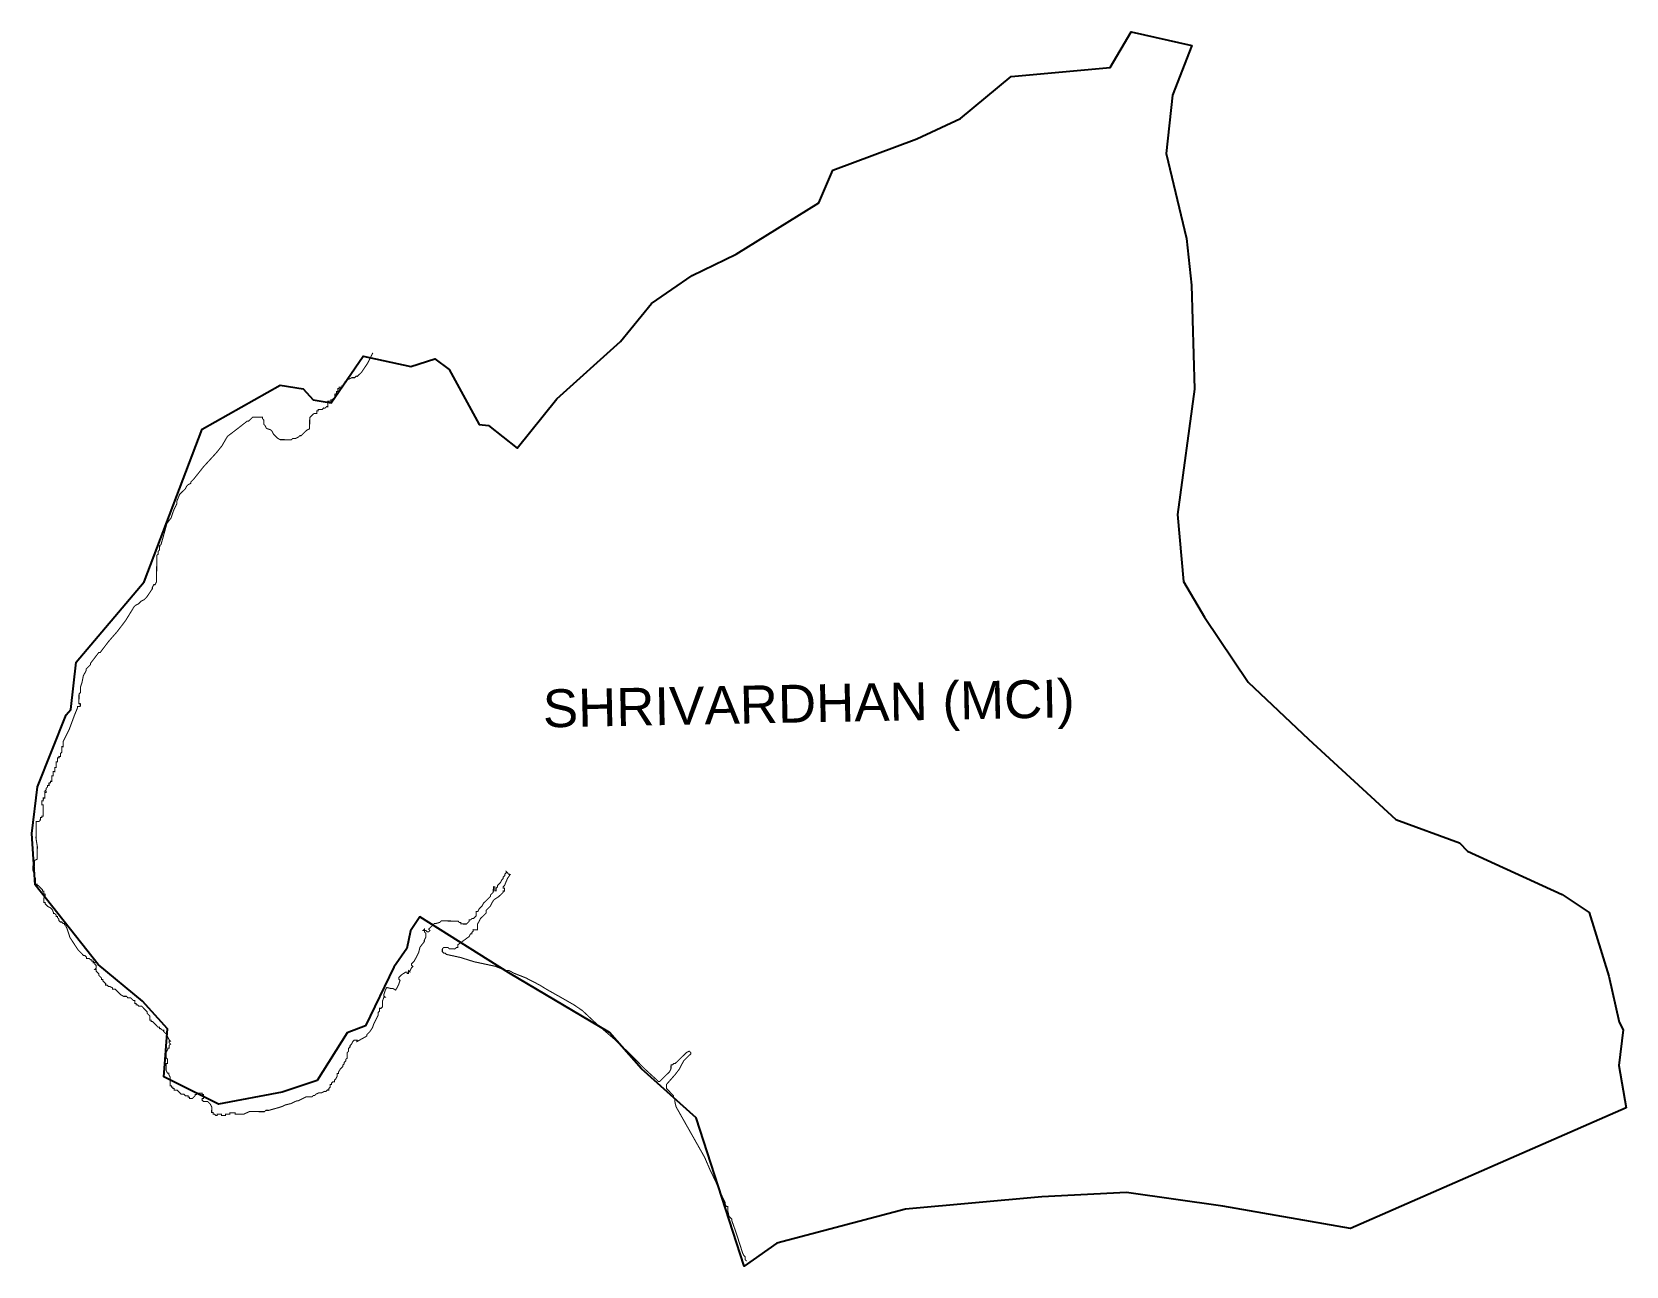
# Model space of a CAD drawing. Header units: metres. Extents: x 287290 to 291869, y 1996410 to 1999955.
import ezdxf

# ---------------------------------------------------------------- set-up
doc = ezdxf.new("R2010")
doc.units = ezdxf.units.M
for name, color, linetype in [('HIGH TIDE LINE', 6, 'Continuous'), ('village', 3, 'Continuous'), ('VILLAGE NAME', 250, 'Continuous')]:
    doc.layers.add(name, color=color, linetype=linetype)
doc.styles.get("Standard").update_dxf_attribs({"font": 'calibri.ttf'})

msp = doc.modelspace()

# ---------------------------------------------------------------- linework, layer by layer
at = {"layer": 'HIGH TIDE LINE', "lineweight": 0}
msp.add_lwpolyline([(289342.6, 1996424.6, 3.01, 3.01, 0), (289338.6, 1996428.6, 3.01, 3.01, 0), (289338.7, 1996436.6, 3.01, 3.01, 0), (289334.8, 1996440.7, 3.01, 3.01, 0), (289330.9, 1996448.8, 3.01, 3.01, 0), (289311.6, 1996509.1, 3.01, 3.01, 0), (289300, 1996541.3, 3.01, 3.01, 0), (289300.1, 1996545.3, 3.01, 3.01, 0), (289296.1, 1996549.4, 3.01, 3.01, 0), (289292.2, 1996553.5, 3.01, 3.01, 0), (289288.4, 1996569.5, 3.01, 3.01, 0), (289288.5, 1996581.6, 3.01, 3.01, 0), (289284.5, 1996581.6, 3.01, 3.01, 0), (289280.6, 1996589.7, 3.01, 3.01, 0), (289280.7, 1996593.7, 3.01, 3.01, 0), (289265.1, 1996626, 3.01, 3.01, 0), (289253.4, 1996654.2, 3.01, 3.01, 0), (289237.8, 1996686.4, 3.01, 3.01, 0), (289222.2, 1996722.7, 3.01, 3.01, 0), (289167.4, 1996819.6, 3.01, 3.01, 0), (289140, 1996868, 3.01, 3.01, 0), (289136.2, 1996884.1, 3.01, 3.01, 0), (289136.3, 1996892.1, 3.01, 3.01, 0), (289132.4, 1996896.2, 3.01, 3.01, 0), (289132.4, 1996900.2, 3.01, 3.01, 0), (289128.5, 1996904.3, 3.01, 3.01, 0), (289124.5, 1996908.3, 3.01, 3.01, 0), (289112.6, 1996920.5, 3.01, 3.01, 0), (289112.8, 1996932.5, 3.01, 3.01, 0), (289137.2, 1996960.3, 3.01, 3.01, 0), (289149.4, 1996976.1, 3.01, 3.01, 0), (289161.8, 1997000, 3.01, 3.01, 0), (289173.9, 1997011.9, 3.01, 3.01, 0), (289182.1, 1997019.8, 3.01, 3.01, 0), (289182.1, 1997023.8, 3.01, 3.01, 0), (289178.2, 1997027.8, 3.01, 3.01, 0), (289170.1, 1997023.9, 3.01, 3.01, 0), (289141.7, 1996996.3, 3.01, 3.01, 0), (289137.6, 1996992.3, 3.01, 3.01, 0), (289133.6, 1996992.4, 3.01, 3.01, 0), (289129.6, 1996988.4, 3.01, 3.01, 0), (289125.6, 1996988.5, 3.01, 3.01, 0), (289125.4, 1996976.4, 3.01, 3.01, 0), (289121.3, 1996968.5, 3.01, 3.01, 0), (289105, 1996952.7, 3.01, 3.01, 0), (289092.9, 1996940.8, 3.01, 3.01, 0), (289088.9, 1996940.8, 3.01, 3.01, 0), (289084.9, 1996944.9, 3.01, 3.01, 0), (289049.3, 1996977.4, 3.01, 3.01, 0), (289005.8, 1997022.1, 3.01, 3.01, 0), (288962.2, 1997062.7, 3.01, 3.01, 0), (288914.7, 1997103.4, 3.01, 3.01, 0), (288871.1, 1997144.1, 3.01, 3.01, 0), (288847.3, 1997160.4, 3.01, 3.01, 0), (288811.5, 1997180.9, 3.01, 3.01, 0), (288767.8, 1997205.5, 3.01, 3.01, 0), (288747.9, 1997217.8, 3.01, 3.01, 0), (288708.1, 1997238.4, 3.01, 3.01, 0), (288676.2, 1997250.8, 3.01, 3.01, 0), (288660.3, 1997259, 3.01, 3.01, 0), (288652.3, 1997259.1, 3.01, 3.01, 0), (288620.4, 1997271.6, 3.01, 3.01, 0), (288560.4, 1997284.4, 3.01, 3.01, 0), (288520.5, 1997296.9, 3.01, 3.01, 0), (288480.6, 1997305.5, 3.01, 3.01, 0), (288476.6, 1997309.5, 3.01, 3.01, 0), (288472.6, 1997309.6, 3.01, 3.01, 0), (288468.7, 1997313.6, 3.01, 3.01, 0), (288468.8, 1997321.7, 3.01, 3.01, 0), (288472.8, 1997325.6, 3.01, 3.01, 0), (288484.8, 1997325.5, 3.01, 3.01, 0), (288488.8, 1997321.4, 3.01, 3.01, 0), (288504.8, 1997321.2, 3.01, 3.01, 0), (288508.9, 1997325.1, 3.01, 3.01, 0), (288512.9, 1997325.1, 3.01, 3.01, 0), (288513, 1997333.1, 3.01, 3.01, 0), (288545.4, 1997356.7, 3.01, 3.01, 0), (288549.5, 1997364.7, 3.01, 3.01, 0), (288553.5, 1997364.6, 3.01, 3.01, 0), (288553.5, 1997368.6, 3.01, 3.01, 0), (288557.6, 1997372.6, 3.01, 3.01, 0), (288557.6, 1997376.6, 3.01, 3.01, 0), (288569.7, 1997376.4, 3.01, 3.01, 0), (288569.9, 1997392.5, 3.01, 3.01, 0), (288578.1, 1997408.4, 3.01, 3.01, 0), (288594.3, 1997424.2, 3.01, 3.01, 0), (288594.4, 1997432.2, 3.01, 3.01, 0), (288606.6, 1997444.1, 3.01, 3.01, 0), (288614.8, 1997460, 3.01, 3.01, 0), (288618.9, 1997464, 3.01, 3.01, 0), (288631, 1997471.8, 3.01, 3.01, 0), (288639.1, 1997479.7, 3.01, 3.01, 0), (288643.2, 1997483.7, 3.01, 3.01, 0), (288643.2, 1997487.7, 3.01, 3.01, 0), (288647.2, 1997487.6, 3.01, 3.01, 0), (288647.3, 1997495.7, 3.01, 3.01, 0), (288643.3, 1997495.7, 3.01, 3.01, 0), (288643.4, 1997499.7, 3.01, 3.01, 0), (288647.5, 1997503.7, 3.01, 3.01, 0), (288655.7, 1997523.6, 3.01, 3.01, 0), (288663.9, 1997535.5, 3.01, 3.01, 0), (288659.9, 1997535.6, 3.01, 3.01, 0), (288652, 1997543.7, 3.01, 3.01, 0), (288651.9, 1997539.7, 3.01, 3.01, 0), (288647.9, 1997535.7, 3.01, 3.01, 0), (288647.8, 1997531.7, 3.01, 3.01, 0), (288643.8, 1997527.8, 3.01, 3.01, 0), (288643.7, 1997523.8, 3.01, 3.01, 0), (288639.7, 1997519.8, 3.01, 3.01, 0), (288635.5, 1997511.8, 3.01, 3.01, 0), (288627.4, 1997503.9, 3.01, 3.01, 0), (288627.4, 1997499.9, 3.01, 3.01, 0), (288623.3, 1997496, 3.01, 3.01, 0), (288623.2, 1997488, 3.01, 3.01, 0), (288619.2, 1997488, 3.01, 3.01, 0), (288619.4, 1997500, 3.01, 3.01, 0), (288615.4, 1997500.1, 3.01, 3.01, 0), (288615.1, 1997484.1, 3.01, 3.01, 0), (288607, 1997476.1, 3.01, 3.01, 0), (288607, 1997472.1, 3.01, 3.01, 0), (288590.7, 1997456.3, 3.01, 3.01, 0), (288586.7, 1997452.4, 3.01, 3.01, 0), (288582.6, 1997444.4, 3.01, 3.01, 0), (288578.5, 1997440.5, 3.01, 3.01, 0), (288574.5, 1997436.5, 3.01, 3.01, 0), (288570.3, 1997428.5, 3.01, 3.01, 0), (288566.3, 1997428.6, 3.01, 3.01, 0), (288566.2, 1997416.6, 3.01, 3.01, 0), (288562.1, 1997412.6, 3.01, 3.01, 0), (288558.1, 1997408.7, 3.01, 3.01, 0), (288554.1, 1997408.7, 3.01, 3.01, 0), (288550, 1997404.8, 3.01, 3.01, 0), (288546, 1997404.8, 3.01, 3.01, 0), (288545.9, 1997400.8, 3.01, 3.01, 0), (288537.8, 1997392.9, 3.01, 3.01, 0), (288521.8, 1997393.1, 3.01, 3.01, 0), (288521.8, 1997397.1, 3.01, 3.01, 0), (288517.8, 1997397.2, 3.01, 3.01, 0), (288513.9, 1997401.2, 3.01, 3.01, 0), (288465.8, 1997401.9, 3.01, 3.01, 0), (288461.8, 1997397.9, 3.01, 3.01, 0), (288449.7, 1997394, 3.01, 3.01, 0), (288445.7, 1997394.1, 3.01, 3.01, 0), (288441.6, 1997390.1, 3.01, 3.01, 0), (288433.5, 1997382.2, 3.01, 3.01, 0), (288429.4, 1997378.3, 3.01, 3.01, 0), (288433.4, 1997374.2, 3.01, 3.01, 0), (288429.3, 1997370.3, 3.01, 3.01, 0), (288425.3, 1997370.3, 3.01, 3.01, 0), (288421.4, 1997374.4, 3.01, 3.01, 0), (288417.4, 1997374.4, 3.01, 3.01, 0), (288417.4, 1997378.4, 3.01, 3.01, 0), (288413.4, 1997374.5, 3.01, 3.01, 0), (288417.4, 1997374.4, 3.01, 3.01, 0), (288417.3, 1997370.4, 3.01, 3.01, 0), (288421.3, 1997366.4, 3.01, 3.01, 0), (288421.1, 1997354.3, 3.01, 3.01, 0), (288417, 1997346.4, 3.01, 3.01, 0), (288417, 1997342.4, 3.01, 3.01, 0), (288404.7, 1997326.5, 3.01, 3.01, 0), (288400.5, 1997310.5, 3.01, 3.01, 0), (288396.4, 1997302.6, 3.01, 3.01, 0), (288392.3, 1997294.6, 3.01, 3.01, 0), (288388.2, 1997286.6, 3.01, 3.01, 0), (288380.1, 1997278.7, 3.01, 3.01, 0), (288380, 1997274.7, 3.01, 3.01, 0), (288384, 1997270.7, 3.01, 3.01, 0), (288379.9, 1997266.7, 3.01, 3.01, 0), (288375.8, 1997258.8, 3.01, 3.01, 0), (288375.7, 1997254.8, 3.01, 3.01, 0), (288371.8, 1997258.8, 3.01, 3.01, 0), (288371.7, 1997250.8, 3.01, 3.01, 0), (288367.7, 1997250.8, 3.01, 3.01, 0), (288367.7, 1997254.9, 3.01, 3.01, 0), (288363.7, 1997254.9, 3.01, 3.01, 0), (288351.6, 1997247.1, 3.01, 3.01, 0), (288343.5, 1997239.1, 3.01, 3.01, 0), (288343.4, 1997235.1, 3.01, 3.01, 0), (288347.4, 1997231.1, 3.01, 3.01, 0), (288343.2, 1997219.1, 3.01, 3.01, 0), (288339.1, 1997211.1, 3.01, 3.01, 0), (288335, 1997203.2, 3.01, 3.01, 0), (288327, 1997207.3, 3.01, 3.01, 0), (288323, 1997207.3, 3.01, 3.01, 0), (288309, 1997210.5, 3, 3, 0), (288304.9, 1997202.5, 3, 3, 0), (288300.8, 1997190.5, 3, 3, 0), (288300.7, 1997186.6, 3, 3, 0), (288304.7, 1997182.5, 3, 3, 0), (288300.7, 1997182.6, 3, 3, 0), (288296.6, 1997170.6, 3, 3, 0), (288296.5, 1997154.6, 3, 3, 0), (288292.4, 1997150.7, 3, 3, 0), (288288.4, 1997150.7, 3, 3, 0), (288288.4, 1997142.7, 3, 3, 0), (288284.3, 1997138.7, 3, 3, 0), (288284.3, 1997130.7, 3, 3, 0), (288276.1, 1997114.8, 3, 3, 0), (288272.1, 1997106.9, 3, 3, 0), (288268, 1997094.9, 3, 3, 0), (288259.9, 1997083, 3, 3, 0), (288251.8, 1997075.1, 3, 3, 0), (288251.8, 1997071.1, 3, 3, 0), (288223.6, 1997055.3, 3, 3, 0), (288223.7, 1997059.3, 3, 3, 0), (288215.7, 1997059.4, 3, 3, 0), (288211.7, 1997055.4, 3, 3, 0), (288207.6, 1997047.5, 3, 3, 0), (288203.6, 1997043.5, 3, 3, 0), (288203.5, 1997039.5, 3, 3, 0), (288199.5, 1997035.6, 3, 3, 0), (288199.4, 1997027.6, 3, 3, 0), (288195.4, 1997023.6, 3, 3, 0), (288195.2, 1997007.6, 3, 3, 0), (288191.2, 1997003.7, 3, 3, 0), (288191.2, 1996999.7, 3, 3, 0), (288187.1, 1996995.7, 3, 3, 0), (288187.1, 1996991.7, 3, 3, 0), (288183.1, 1996987.7, 3, 3, 0), (288183, 1996983.7, 3, 3, 0), (288179, 1996979.8, 3, 3, 0), (288175, 1996975.8, 3, 3, 0), (288170.9, 1996967.9, 3, 3, 0), (288170.9, 1996963.9, 3, 3, 0), (288166.9, 1996963.9, 3, 3, 0), (288166.8, 1996955.9, 3, 3, 0), (288162.7, 1996948, 3, 3, 0), (288158.7, 1996944, 3, 3, 0), (288158.7, 1996940, 3, 3, 0), (288154.7, 1996940, 3, 3, 0), (288150.6, 1996936.1, 3, 3, 0), (288150.6, 1996932.1, 3, 3, 0), (288146.6, 1996932.1, 3, 3, 0), (288146.5, 1996924.1, 3, 3, 0), (288142.5, 1996920.2, 3, 3, 0), (288142.5, 1996916.2, 3, 3, 0), (288138.5, 1996916.2, 3, 3, 0), (288134.4, 1996912.2, 3, 3, 0), (288130.4, 1996912.3, 3, 3, 0), (288122.4, 1996908.3, 3, 3, 0), (288114.4, 1996908.4, 3, 3, 0), (288106.4, 1996904.5, 3, 3, 0), (288102.4, 1996900.5, 3, 3, 0), (288098.4, 1996900.6, 3, 3, 0), (288094.3, 1996896.6, 3, 3, 0), (288078.4, 1996896.7, 3, 3, 0), (288054.3, 1996885, 3, 3, 0), (288050.3, 1996885, 3, 3, 0), (288034.2, 1996877.2, 3, 3, 0), (288018.2, 1996873.3, 3, 3, 0), (288010.2, 1996869.4, 3, 3, 0), (287998.1, 1996865.5, 3, 3, 0), (287970.1, 1996857.7, 3, 3, 0), (287962.1, 1996857.8, 3, 3, 0), (287958.1, 1996853.9, 3, 3, 0), (287914.1, 1996854.2, 3, 3, 0), (287906.1, 1996850.3, 3, 3, 0), (287898.1, 1996846.4, 3, 3, 0), (287874.1, 1996846.6, 3, 3, 0), (287874.1, 1996850.6, 3, 3, 0), (287858.1, 1996850.7, 3, 3, 0), (287858.1, 1996846.7, 3, 3, 0), (287846.1, 1996846.9, 3, 3, 0), (287846.1, 1996842.9, 3, 3, 0), (287834.1, 1996843, 3, 3, 0), (287834.1, 1996847, 3, 3, 0), (287822.1, 1996847.1, 3, 3, 0), (287822.1, 1996843.1, 3, 3, 0), (287818.1, 1996843.1, 3, 3, 0), (287814.1, 1996847.1, 3, 3, 0), (287810.2, 1996847.2, 3, 3, 0), (287810.2, 1996851.2, 3, 3, 0), (287806.2, 1996851.2, 3, 3, 0), (287806.2, 1996855.2, 3, 3, 0), (287806.3, 1996859.2, 3, 3, 0), (287806.3, 1996863.2, 3, 3, 0), (287806.3, 1996867.2, 3, 3, 0), (287802.4, 1996875.2, 3, 3, 0), (287798.4, 1996879.3, 3, 3, 0), (287794.5, 1996883.3, 3, 3, 0), (287790.5, 1996883.3, 3, 3, 0), (287786.5, 1996883.4, 3, 3, 0), (287782.5, 1996883.4, 3, 3, 0), (287778.5, 1996887.4, 3, 3, 0), (287778.6, 1996891.4, 3, 3, 0), (287782.6, 1996891.4, 3, 3, 0), (287782.6, 1996895.4, 3, 3, 0), (287782.6, 1996899.4, 3, 3, 0), (287782.7, 1996903.4, 3, 3, 0), (287778.7, 1996903.4, 3, 3, 0), (287778.7, 1996907.4, 3, 3, 0), (287774.7, 1996907.4, 3, 3, 0), (287770.7, 1996907.5, 3, 3, 0), (287766.7, 1996907.5, 3, 3, 0), (287762.7, 1996907.6, 3, 3, 0), (287762.7, 1996903.6, 3, 3, 0), (287758.7, 1996903.6, 3, 3, 0), (287758.7, 1996899.6, 3, 3, 0), (287754.6, 1996895.6, 3, 3, 0), (287750.6, 1996891.7, 3, 3, 0), (287746.6, 1996891.7, 3, 3, 0), (287742.6, 1996891.7, 3, 3, 0), (287742.6, 1996895.7, 3, 3, 0), (287738.6, 1996895.8, 3, 3, 0), (287738.7, 1996899.8, 3, 3, 0), (287734.7, 1996899.8, 3, 3, 0), (287730.7, 1996899.8, 3, 3, 0), (287726.7, 1996903.9, 3, 3, 0), (287722.7, 1996903.9, 3, 3, 0), (287718.7, 1996904, 3, 3, 0), (287714.8, 1996908, 3, 3, 0), (287710.8, 1996912, 3, 3, 0), (287706.9, 1996916, 3, 3, 0), (287702.9, 1996916.1, 3, 3, 0), (287698.9, 1996916.1, 3, 3, 0), (287698.9, 1996920.1, 3, 3, 0), (287694.9, 1996920.2, 3, 3, 0), (287694.9, 1996924.1, 3, 3, 0), (287690.9, 1996924.2, 3, 3, 0), (287691, 1996928.2, 3, 3, 0), (287687, 1996928.2, 3, 3, 0), (287687, 1996932.2, 3, 3, 0), (287687.2, 1996948.2, 3, 3, 0), (287687.2, 1996952.2, 3, 3, 0), (287683.3, 1996960.2, 3, 3, 0), (287683.3, 1996964.2, 3, 3, 0), (287679.3, 1996964.3, 3, 3, 0), (287675.4, 1996972.3, 3, 3, 0), (287675.4, 1996976.3, 3, 3, 0), (287675.5, 1996984.3, 3, 3, 0), (287675.5, 1996988.3, 3, 3, 0), (287675.6, 1996992.3, 3, 3, 0), (287679.6, 1996992.2, 3, 3, 0), (287679.6, 1996996.2, 3, 3, 0), (287679.6, 1997000.2, 3, 3, 0), (287679.7, 1997004.2, 3, 3, 0), (287675.7, 1997008.3, 3, 3, 0), (287675.7, 1997012.3, 3, 3, 0), (287675.8, 1997016.3, 3, 3, 0), (287675.8, 1997020.3, 3, 3, 0), (287675.9, 1997024.2, 3, 3, 0), (287679.9, 1997032.2, 3, 3, 0), (287680, 1997036.2, 3, 3, 0), (287684, 1997036.2, 3, 3, 0), (287684, 1997040.2, 3, 3, 0), (287684, 1997044.2, 3, 3, 0), (287688.1, 1997048.1, 3, 3, 0), (287684.1, 1997052.2, 3, 3, 0), (287684.1, 1997056.2, 3, 3, 0), (287688.1, 1997056.1, 3, 3, 0), (287684.2, 1997060.1, 3, 3, 0), (287680.2, 1997068.2, 3, 3, 0), (287676.3, 1997076.2, 3, 3, 0), (287672.4, 1997080.2, 3, 3, 0), (287668.4, 1997084.3, 3, 3, 0), (287668.4, 1997088.3, 3, 3, 0), (287664.4, 1997088.3, 3, 3, 0), (287660.5, 1997092.3, 3, 3, 0), (287656.5, 1997092.4, 3, 3, 0), (287656.5, 1997096.4, 3, 3, 0), (287652.5, 1997096.4, 3, 3, 0), (287648.6, 1997100.4, 3, 3, 0), (287644.6, 1997104.5, 3, 3, 0), (287640.6, 1997108.5, 3, 3, 0), (287636.7, 1997112.5, 3, 3, 0), (287632.7, 1997112.6, 3, 3, 0), (287632.7, 1997116.6, 3, 3, 0), (287628.7, 1997116.6, 3, 3, 0), (287628.8, 1997120.6, 3, 3, 0), (287628.8, 1997124.6, 3, 3, 0), (287628.8, 1997128.6, 3, 3, 0), (287624.9, 1997132.6, 3, 3, 0), (287620.9, 1997136.7, 3, 3, 0), (287620.9, 1997140.7, 3, 3, 0), (287617, 1997144.7, 3, 3, 0), (287613, 1997148.7, 3, 3, 0), (287609.1, 1997152.8, 3, 3, 0), (287605.1, 1997156.8, 3, 3, 0), (287601.1, 1997156.8, 3, 3, 0), (287597.1, 1997156.9, 3, 3, 0), (287593.1, 1997160.9, 3, 3, 0), (287589.1, 1997160.9, 3, 3, 0), (287589.2, 1997164.9, 3, 3, 0), (287585.2, 1997165, 3, 3, 0), (287585.2, 1997169, 3, 3, 0), (287585.3, 1997172.9, 3, 3, 0), (287581.3, 1997173, 3, 3, 0), (287573.3, 1997181, 3, 3, 0), (287569.3, 1997181.1, 3, 3, 0), (287565.4, 1997181.1, 3, 3, 0), (287561.4, 1997185.2, 3, 3, 0), (287553.4, 1997185.2, 3, 3, 0), (287545.4, 1997189.3, 3, 3, 0), (287541.5, 1997193.3, 3, 3, 0), (287537.5, 1997197.4, 3, 3, 0), (287533.6, 1997201.4, 3, 3, 0), (287529.6, 1997205.4, 3, 3, 0), (287521.6, 1997205.5, 3, 3, 0), (287521.6, 1997209.5, 3, 3, 0), (287513.7, 1997213.6, 3, 3, 0), (287509.7, 1997213.6, 3, 3, 0), (287505.7, 1997217.6, 3, 3, 0), (287501.7, 1997217.7, 3, 3, 0), (287501.8, 1997221.7, 3, 3, 0), (287493.8, 1997229.7, 3, 3, 0), (287493.9, 1997233.7, 3, 3, 0), (287489.9, 1997233.8, 3, 3, 0), (287489.9, 1997237.8, 3, 3, 0), (287486, 1997241.8, 3, 3, 0), (287482, 1997245.8, 3, 3, 0), (287482, 1997249.8, 3, 3, 0), (287478.1, 1997253.8, 3, 3, 0), (287474.1, 1997257.9, 3, 3, 0), (287474.2, 1997261.9, 3, 3, 0), (287470.2, 1997261.9, 3, 3, 0), (287474.2, 1997265.9, 3, 3, 0), (287474.2, 1997269.9, 3, 3, 0), (287474.3, 1997273.9, 3, 3, 0), (287470.3, 1997277.9, 3, 3, 0), (287470.3, 1997281.9, 3, 3, 0), (287466.3, 1997281.9, 3, 3, 0), (287466.4, 1997285.9, 3, 3, 0), (287462.4, 1997286, 3, 3, 0), (287462.4, 1997290, 3, 3, 0), (287458.4, 1997290, 3, 3, 0), (287454.5, 1997294, 3, 3, 0), (287450.5, 1997294.1, 3, 3, 0), (287446.5, 1997294.1, 3, 3, 0), (287446.5, 1997298.1, 3, 3, 0), (287442.5, 1997302.1, 3, 3, 0), (287438.5, 1997302.2, 3, 3, 0), (287434.6, 1997306.2, 3, 3, 0), (287430.6, 1997310.2, 3, 3, 0), (287422.7, 1997318.3, 3, 3, 0), (287406.9, 1997342.4, 3, 3, 0), (287399, 1997354.5, 3, 3, 0), (287395.2, 1997366.5, 3, 3, 0), (287391.3, 1997378.5, 3, 3, 0), (287387.3, 1997386.6, 3, 3, 0), (287387.4, 1997390.6, 3, 3, 0), (287383.4, 1997390.6, 3, 3, 0), (287383.4, 1997394.6, 3, 3, 0), (287379.4, 1997394.6, 3, 3, 0), (287375.5, 1997398.7, 3, 3, 0), (287371.5, 1997398.7, 3, 3, 0), (287367.5, 1997402.7, 3, 3, 0), (287367.5, 1997406.7, 3, 3, 0), (287363.6, 1997410.8, 3, 3, 0), (287363.6, 1997414.8, 3, 3, 0), (287359.6, 1997414.8, 3, 3, 0), (287359.7, 1997418.8, 3, 3, 0), (287355.7, 1997422.8, 3, 3, 0), (287351.7, 1997422.9, 3, 3, 0), (287351.7, 1997426.8, 3, 3, 0), (287347.8, 1997434.9, 3, 3, 0), (287343.8, 1997438.9, 3, 3, 0), (287335.9, 1997443, 3, 3, 0), (287331.9, 1997447, 3, 3, 0), (287328, 1997451, 3, 3, 0), (287328, 1997455, 3, 3, 0), (287324, 1997455.1, 3, 3, 0), (287324, 1997459.1, 3, 3, 0), (287324.1, 1997463.1, 3, 3, 0), (287324.1, 1997467.1, 3, 3, 0), (287328.1, 1997471, 3, 3, 0), (287328.2, 1997475, 3, 3, 0), (287328.2, 1997479, 3, 3, 0), (287324.2, 1997479.1, 3, 3, 0), (287324.3, 1997483.1, 3, 3, 0), (287324.3, 1997487.1, 3, 3, 0), (287320.3, 1997487.1, 3, 3, 0), (287320.3, 1997491.1, 3, 3, 0), (287316.4, 1997495.1, 3, 3, 0), (287312.4, 1997499.1, 3, 3, 0), (287308.5, 1997503.2, 3, 3, 0), (287304.5, 1997503.2, 3, 3, 0), (287304.5, 1997507.2, 3, 3, 0), (287300.5, 1997507.2, 3, 3, 0), (287300.5, 1997511.2, 3, 3, 0), (287300.6, 1997515.2, 3, 3, 0), (287300.6, 1997519.2, 3, 3, 0), (287300.6, 1997523.2, 3, 3, 0), (287296.7, 1997527.3, 3, 3, 0), (287296.8, 1997535.3, 3, 3, 0), (287292.9, 1997547.3, 3, 3, 0), (287292.9, 1997551.3, 3, 3, 0), (287292.9, 1997555.3, 3, 3, 0), (287293, 1997559.3, 3, 3, 0), (287297, 1997559.2, 3, 3, 0), (287297, 1997563.2, 3, 3, 0), (287297, 1997567.2, 3, 3, 0), (287297.1, 1997571.2, 3, 3, 0), (287297.1, 1997575.2, 3, 3, 0), (287305.1, 1997579.2, 3, 3, 0), (287305.2, 1997587.1, 3, 3, 0), (287305.5, 1997615.1, 3, 3, 0), (287301.7, 1997639.1, 3, 3, 0), (287301.8, 1997651.1, 3, 3, 0), (287301.8, 1997655.1, 3, 3, 0), (287301.9, 1997659.1, 3, 3, 0), (287301.9, 1997663.1, 3, 3, 0), (287301.9, 1997667.1, 3, 3, 0), (287302, 1997679.1, 3, 3, 0), (287302.1, 1997683.1, 3, 3, 0), (287302.1, 1997687.1, 3, 3, 0), (287306.1, 1997687.1, 3, 3, 0), (287310.1, 1997687, 3, 3, 0), (287314.1, 1997691, 3, 3, 0), (287314.2, 1997695, 3, 3, 0), (287314.2, 1997699, 3, 3, 0), (287318.2, 1997699, 3, 3, 0), (287318.2, 1997702.9, 3, 3, 0), (287322.2, 1997702.9, 3, 3, 0), (287322.3, 1997706.9, 3, 3, 0), (287322.3, 1997710.9, 3, 3, 0), (287322.3, 1997714.9, 3, 3, 0), (287322.4, 1997718.9, 3, 3, 0), (287322.4, 1997722.9, 3, 3, 0), (287322.4, 1997726.9, 3, 3, 0), (287322.5, 1997730.9, 3, 3, 0), (287322.5, 1997734.9, 3, 3, 0), (287318.5, 1997734.9, 3, 3, 0), (287318.6, 1997738.9, 3, 3, 0), (287318.6, 1997742.9, 3, 3, 0), (287318.6, 1997746.9, 3, 3, 0), (287322.6, 1997746.9, 3, 3, 0), (287322.7, 1997750.9, 3, 3, 0), (287322.7, 1997754.9, 3, 3, 0), (287326.7, 1997754.8, 3, 3, 0), (287326.7, 1997758.8, 3, 3, 0), (287326.8, 1997762.8, 3, 3, 0), (287326.8, 1997766.8, 3, 3, 0), (287326.8, 1997770.8, 3, 3, 0), (287330.8, 1997770.8, 3, 3, 0), (287330.9, 1997774.8, 3, 3, 0), (287326.9, 1997774.8, 3, 3, 0), (287330.9, 1997778.8, 3, 3, 0), (287330.9, 1997782.8, 3, 3, 0), (287335, 1997786.7, 3, 3, 0), (287335, 1997790.7, 3, 3, 0), (287339, 1997790.7, 3, 3, 0), (287339, 1997794.7, 3, 3, 0), (287339.1, 1997798.7, 3, 3, 0), (287343.1, 1997798.7, 3, 3, 0), (287343.1, 1997802.7, 3, 3, 0), (287347.1, 1997802.6, 3, 3, 0), (287347.1, 1997806.6, 3, 3, 0), (287347.2, 1997814.6, 3, 3, 0), (287347.2, 1997818.6, 3, 3, 0), (287351.2, 1997818.6, 3, 3, 0), (287351.3, 1997822.6, 3, 3, 0), (287351.3, 1997826.6, 3, 3, 0), (287351.3, 1997830.6, 3, 3, 0), (287355.3, 1997830.5, 3, 3, 0), (287355.4, 1997834.5, 3, 3, 0), (287355.4, 1997838.5, 3, 3, 0), (287355.4, 1997842.5, 3, 3, 0), (287359.4, 1997842.5, 3, 3, 0), (287359.5, 1997846.5, 3, 3, 0), (287359.5, 1997850.5, 3, 3, 0), (287359.5, 1997854.5, 3, 3, 0), (287359.6, 1997858.5, 3, 3, 0), (287363.6, 1997858.4, 3, 3, 0), (287363.6, 1997862.4, 3, 3, 0), (287363.6, 1997866.4, 3, 3, 0), (287363.7, 1997870.4, 3, 3, 0), (287367.7, 1997870.4, 3, 3, 0), (287367.7, 1997874.4, 3, 3, 0), (287371.7, 1997874.3, 3, 3, 0), (287371.7, 1997878.3, 3, 3, 0), (287371.8, 1997882.3, 3, 3, 0), (287375.8, 1997886.3, 3, 3, 0), (287375.9, 1997890.3, 3, 3, 0), (287375.9, 1997894.3, 3, 3, 0), (287375.9, 1997898.3, 3, 3, 0), (287376, 1997902.3, 3, 3, 0), (287380, 1997902.3, 3, 3, 0), (287380, 1997906.2, 3, 3, 0), (287380, 1997910.2, 3, 3, 0), (287380.1, 1997914.2, 3, 3, 0), (287380.1, 1997918.2, 3, 3, 0), (287396.4, 1997950.1, 3, 3, 0), (287412.7, 1997993.9, 3, 3, 0), (287420.9, 1998013.8, 3, 3, 0), (287420.9, 1998017.8, 3, 3, 0), (287424.9, 1998017.8, 3, 3, 0), (287428.9, 1998017.7, 3, 3, 0), (287429, 1998021.7, 3, 3, 0), (287429, 1998025.7, 3, 3, 0), (287425, 1998025.8, 3, 3, 0), (287425.1, 1998037.8, 3, 3, 0), (287425.2, 1998041.7, 3, 3, 0), (287425.2, 1998045.7, 3, 3, 0), (287425.2, 1998049.7, 3, 3, 0), (287425.3, 1998053.7, 3, 3, 0), (287429.3, 1998057.7, 3, 3, 0), (287429.3, 1998061.7, 3, 3, 0), (287429.4, 1998065.7, 3, 3, 0), (287429.4, 1998073.7, 3, 3, 0), (287433.5, 1998085.6, 3, 3, 0), (287437.7, 1998105.6, 3, 3, 0), (287445.9, 1998121.5, 3, 3, 0), (287445.9, 1998125.5, 3, 3, 0), (287449.9, 1998129.5, 3, 3, 0), (287458, 1998137.4, 3, 3, 0), (287458, 1998141.4, 3, 3, 0), (287482.3, 1998173.1, 3, 3, 0), (287486.3, 1998173.1, 3, 3, 0), (287510.5, 1998204.9, 3, 3, 0), (287534.8, 1998232.6, 3, 3, 0), (287559, 1998264.4, 3, 3, 0), (287583.4, 1998304.1, 3, 3, 0), (287587.4, 1998308.1, 3, 3, 0), (287595.4, 1998312, 3, 3, 0), (287603.5, 1998320, 3, 3, 0), (287611.5, 1998323.9, 3, 3, 0), (287615.5, 1998327.8, 3, 3, 0), (287619.6, 1998331.8, 3, 3, 0), (287635.8, 1998355.6, 3, 3, 0), (287635.8, 1998359.6, 3, 3, 0), (287639.9, 1998367.6, 3, 3, 0), (287643.9, 1998367.6, 3, 3, 0), (287647.9, 1998375.5, 3, 3, 0), (287648, 1998379.5, 3, 3, 0), (287648, 1998383.5, 3, 3, 0), (287648.1, 1998387.5, 3, 3, 0), (287648.1, 1998391.5, 3, 3, 0), (287648.1, 1998395.5, 3, 3, 0), (287648.2, 1998407.5, 3, 3, 0), (287648.3, 1998411.5, 3, 3, 0), (287648.3, 1998415.5, 3, 3, 0), (287648.3, 1998419.5, 3, 3, 0), (287648.4, 1998423.5, 3, 3, 0), (287648.4, 1998427.5, 3, 3, 0), (287648.4, 1998431.5, 3, 3, 0), (287648.5, 1998435.5, 3, 3, 0), (287648.5, 1998439.5, 3, 3, 0), (287648.5, 1998443.5, 3, 3, 0), (287648.6, 1998451.5, 3, 3, 0), (287652.7, 1998455.4, 3, 3, 0), (287652.7, 1998459.4, 3, 3, 0), (287652.7, 1998463.4, 3, 3, 0), (287656.8, 1998467.4, 3, 3, 0), (287656.8, 1998471.4, 3, 3, 0), (287656.8, 1998475.4, 3, 3, 0), (287656.9, 1998479.4, 3, 3, 0), (287660.9, 1998483.3, 3, 3, 0), (287673.3, 1998527.2, 3, 3, 0), (287677.4, 1998543.1, 3, 3, 0), (287689.5, 1998559, 3, 3, 0), (287693.6, 1998571, 3, 3, 0), (287697.8, 1998582.9, 3, 3, 0), (287701.8, 1998590.9, 3, 3, 0), (287705.9, 1998598.8, 3, 3, 0), (287706, 1998606.8, 3, 3, 0), (287714.1, 1998626.7, 3, 3, 0), (287718.2, 1998630.7, 3, 3, 0), (287722.2, 1998634.7, 3, 3, 0), (287726.2, 1998638.6, 3, 3, 0), (287730.3, 1998642.6, 3, 3, 0), (287734.3, 1998650.5, 3, 3, 0), (287738.4, 1998654.5, 3, 3, 0), (287746.4, 1998658.4, 3, 3, 0), (287746.4, 1998662.4, 3, 3, 0), (287750.5, 1998666.4, 3, 3, 0), (287754.5, 1998670.4, 3, 3, 0), (287782.8, 1998706.1, 3, 3, 0), (287819.1, 1998745.7, 3, 3, 0), (287835.3, 1998765.6, 3, 3, 0), (287851.5, 1998793.4, 3, 3, 0), (287887.7, 1998821.1, 3, 3, 0), (287907.8, 1998836.9, 3, 3, 0), (287911.8, 1998836.8, 3, 3, 0), (287915.9, 1998840.8, 3, 3, 0), (287919.9, 1998844.7, 3, 3, 0), (287923.9, 1998848.7, 3, 3, 0), (287931.9, 1998848.6, 3, 3, 0), (287951.9, 1998848.5, 3, 3, 0), (287951.9, 1998844.5, 3, 3, 0), (287955.8, 1998840.4, 3, 3, 0), (287955.7, 1998828.4, 3, 3, 0), (287959.7, 1998824.4, 3, 3, 0), (287963.6, 1998816.4, 3, 3, 0), (287975.6, 1998812.3, 3, 3, 0), (287979.5, 1998808.2, 3, 3, 0), (287983.4, 1998800.2, 3, 3, 0), (287991.4, 1998792.1, 3, 3, 0), (287995.3, 1998788.1, 3, 3, 0), (288003.3, 1998784, 3, 3, 0), (288035.2, 1998783.8, 3, 3, 0), (288039.3, 1998787.7, 3, 3, 0), (288047.3, 1998787.7, 3, 3, 0), (288055.3, 1998791.6, 3, 3, 0), (288059.3, 1998795.5, 3, 3, 0), (288063.3, 1998795.5, 3, 3, 0), (288067.4, 1998799.5, 3, 3, 0), (288071.4, 1998803.4, 3, 3, 0), (288075.4, 1998807.4, 3, 3, 0), (288079.5, 1998811.3, 3, 3, 0), (288087.5, 1998815.3, 3, 3, 0), (288087.8, 1998847.2, 3, 3, 0), (288095.8, 1998855.2, 3, 3, 0), (288099.9, 1998859.1, 3, 3, 0), (288107.9, 1998859.1, 3, 3, 0), (288107.9, 1998867.1, 3, 3, 0), (288111.9, 1998867, 3, 3, 0), (288112, 1998871, 3, 3, 0), (288123.9, 1998870.9, 3, 3, 0), (288128, 1998874.9, 3, 3, 0), (288132, 1998874.8, 3, 3, 0), (288136, 1998878.8, 3, 3, 0), (288140, 1998878.8, 3, 3, 0), (288140.1, 1998894.7, 3, 3, 0), (288148.1, 1998894.7, 3, 3, 0), (288148.2, 1998898.7, 3, 3, 0), (288152.2, 1998898.6, 3, 3, 0), (288156.2, 1998902.6, 3, 3, 0), (288160.2, 1998902.6, 3, 3, 0), (288160.3, 1998914.6, 3, 3, 0), (288164.3, 1998914.5, 3, 3, 0), (288164.4, 1998922.5, 3, 3, 0), (288168.4, 1998922.5, 3, 3, 0), (288168.4, 1998930.5, 3, 3, 0), (288172.4, 1998930.4, 3, 3, 0), (288172.5, 1998934.4, 3, 3, 0), (288180.5, 1998934.4, 3, 3, 0), (288180.5, 1998938.4, 3, 3, 0), (288184.5, 1998938.3, 3, 3, 0), (288184.5, 1998942.3, 3, 3, 0), (288188.6, 1998946.3, 3, 3, 0), (288188.6, 1998950.3, 3, 3, 0), (288192.6, 1998950.2, 3, 3, 0), (288196.7, 1998958.2, 3, 3, 0), (288200.7, 1998958.2, 3, 3, 0), (288208.7, 1998962.1, 3, 3, 0), (288216.7, 1998962, 3, 3, 0), (288220.7, 1998966, 3, 3, 0), (288224.7, 1998965.9, 3, 3, 0), (288236.8, 1998977.8, 3, 3, 0), (288253, 1999001.7, 3, 3, 0), (288269.3, 1999033.5, 3, 3, 0)], format="xyseb", dxfattribs=at)
at = {"layer": 'village', "color": 3}
msp.add_polyline3d([(291868.7, 1996864.8, 0), (291076.9, 1996518, 0), (290710, 1996582.2, 0), (290434.2, 1996622.2, 0), (290190.7, 1996609.5, 0), (289799, 1996574.4, 0), (289429.1, 1996475.9, 0), (289336, 1996410.4, 0), (289197.6, 1996836, 0), (289040.6, 1996977.1, 0), (288948.7, 1997081.2, 0), (288659.7, 1997253.1, 0), (288404.4, 1997413.4, 0), (288376.9, 1997373.3, 0), (288366.9, 1997322.6, 0), (288329.6, 1997269.4, 0), (288248.5, 1997100, 0), (288195.8, 1997080.6, 0), (288109.1, 1996943.2, 0), (288008.8, 1996909.9, 0), (287825.5, 1996875.9, 0), (287669.2, 1996954.4, 0), (287679.8, 1997091.5, 0), (287607.9, 1997171, 0), (287479.8, 1997276.3, 0), (287299.2, 1997505.4, 0), (287289.9, 1997652.5, 0), (287305.9, 1997787, 0), (287388.7, 1997994.1, 0), (287401.5, 1998008.7, 0), (287416.9, 1998144.6, 0), (287612.2, 1998376, 0), (287779, 1998814.6, 0), (288003.2, 1998940.4, 0), (288069.1, 1998930, 0), (288097.4, 1998898.4, 0), (288149.9, 1998889.4, 0), (288241.2, 1999023.9, 0), (288378.3, 1998993.9, 0), (288447.3, 1999016.4, 0), (288488, 1998985.7, 0), (288574.9, 1998828, 0), (288601.1, 1998824.5, 0), (288684.1, 1998759.6, 0), (288797.8, 1998901.7, 0), (288980.6, 1999065.6, 0), (289069.8, 1999175.1, 0), (289186.3, 1999255.2, 0), (289312.4, 1999316.4, 0), (289549.9, 1999464.5, 0), (289589.9, 1999558.2, 0), (289831.2, 1999647.8, 0), (289956.9, 1999706.6, 0), (290102.4, 1999826.8, 0), (290386.9, 1999852.9, 0), (290447.2, 1999955.2, 0), (290621.1, 1999916.1, 0), (290566.1, 1999773.1, 0), (290547.8, 1999605.5, 0), (290606.1, 1999361.9, 0), (290620.4, 1999227.4, 0), (290628.8, 1998928.7, 0), (290580.7, 1998569.1, 0), (290597.9, 1998376.7, 0), (290657.7, 1998273.8, 0), (290783.1, 1998087.4, 0), (290956.1, 1997924.2, 0), (291207.3, 1997693.5, 0), (291390.1, 1997626, 0), (291413.6, 1997602.3, 0), (291684.6, 1997477.3, 0), (291762.5, 1997425.5, 0), (291818.7, 1997243.3, 0), (291848.8, 1997111.3, 0), (291860.6, 1997088.7, 0), (291847.7, 1996986.3, 0)], close=True, dxfattribs=at)

# ---------------------------------------------------------------- texts
at = {"layer": 'VILLAGE NAME', "insert": (288756.3, 1998066.2), "char_height": 108.748, "attachment_point": 1, "rotation": 1.1028}
msp.add_mtext_dynamic_manual_height_columns('{\\fArial|b0|i0|c0|p34;SHRIVARDHAN (MCI)}', width=1571.314, gutter_width=543.7, heights=[0], dxfattribs=at)

doc.saveas('drawing.dxf')
